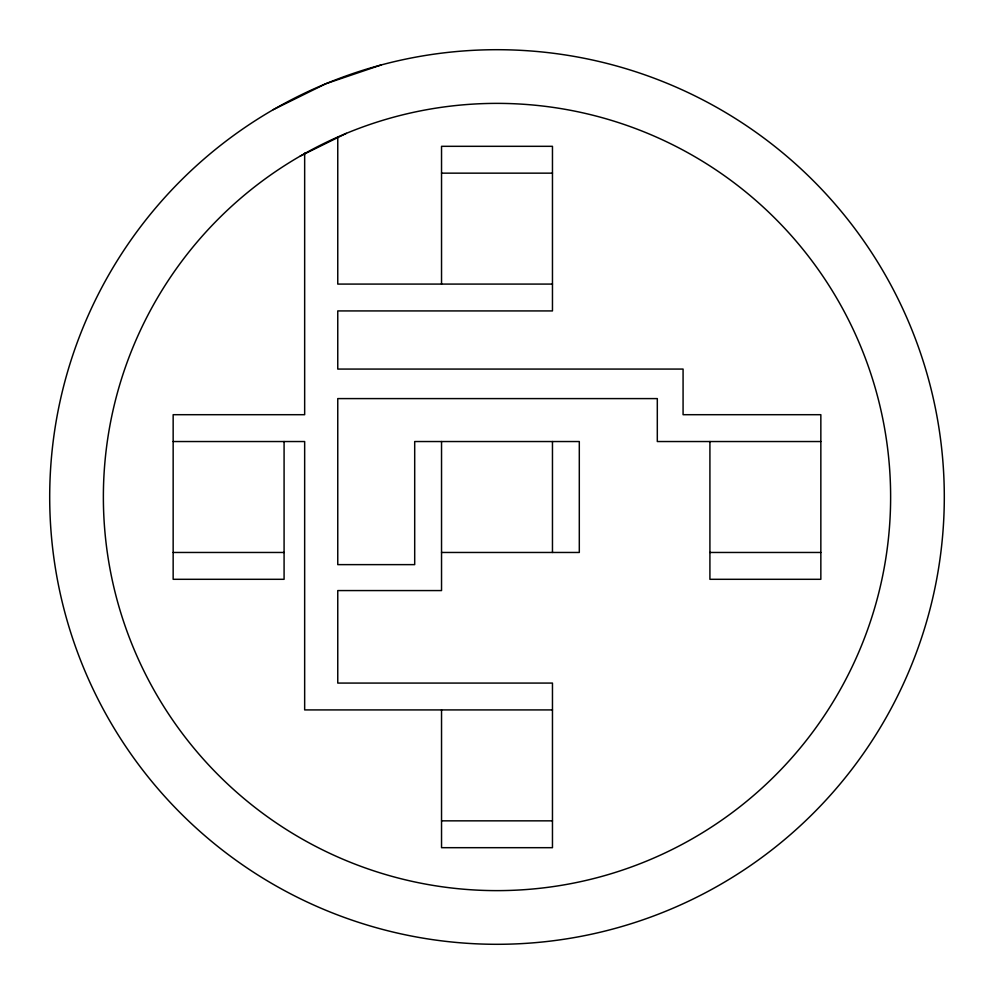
<?xml version="1.0" encoding="UTF-8"?>
<svg xmlns="http://www.w3.org/2000/svg" width="994" height="994" viewBox="0 0 994 994"><rect width="100%" height="100%" fill="white"/><g stroke="black" fill="none" stroke-linecap="round" stroke-linejoin="round"><path stroke-width="1.49" d="M273.35 109.626A447.3 447.3 0 0 1 944.3 497A447.3 447.3 0 0 1 273.35 884.374A447.3 447.3 0 0 1 273.35 109.626L325.821 83.745L381.236 64.945M300.188 156.108A393.624 393.624 0 0 1 890.624 497A393.624 393.624 0 0 1 300.188 837.892A393.624 393.624 0 0 1 300.188 156.108L346.372 133.333M441.535 173.155L552.465 173.155M552.465 284.085L337.761 284.085L337.761 136.986M173.155 441.535L304.661 441.535L304.661 709.915L552.465 709.915M820.845 441.535L657.307 441.535L657.307 398.594L337.761 398.594L337.761 564.629L414.697 564.629L414.697 441.535L579.303 441.535L579.303 552.465L441.535 552.465M173.155 552.465L284.085 552.465M709.915 552.465L820.845 552.465M441.535 820.845L552.465 820.845M709.915 441.535L709.915 579.303L820.845 579.303L820.845 414.697L683.077 414.697L683.077 369.072L337.761 369.072L337.761 310.923L552.465 310.923L552.465 146.317L441.535 146.317L441.535 284.085M552.465 441.535L552.465 552.465M441.535 441.535L441.535 590.573L337.761 590.573L337.761 683.077L552.465 683.077L552.465 847.683L441.535 847.683L441.535 709.915M304.661 153.026L304.661 414.697L173.155 414.697L173.155 579.303L284.085 579.303L284.085 441.535"/></g></svg>
